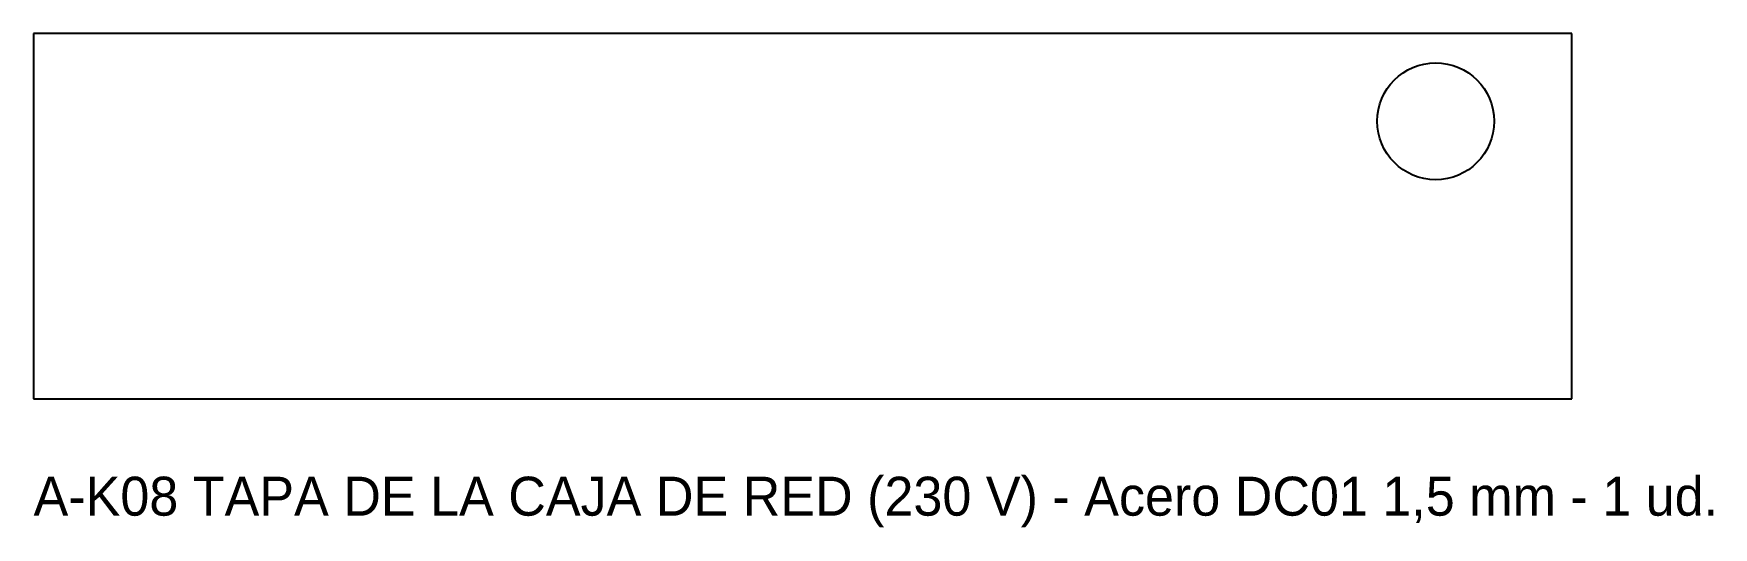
# Model space of a CAD drawing. Header units: millimetres. Extents: x -78 to 95, y -32 to 19.
import ezdxf

# ---------------------------------------------------------------- set-up
doc = ezdxf.new("R2010")
doc.units = ezdxf.units.MM
doc.layers.add('CORTE', color=7, linetype='CONTINUOUS')
doc.layers.add('TEXTO', color=3, linetype='CONTINUOUS')

msp = doc.modelspace()

# ---------------------------------------------------------------- linework, layer by layer
at = {"layer": 'CORTE'}
for p, q in [((-77.74, 18.94), (-77.74, -18.56)), ((80.26, 18.94), (-77.74, 18.94)), ((80.26, -18.56), (80.26, 18.94)), ((-77.74, -18.56), (80.26, -18.56))]:
    msp.add_line(p, q, dxfattribs=at)
msp.add_circle((66.26, 9.94), 6, dxfattribs=at)

# ---------------------------------------------------------------- texts
at = {"layer": 'TEXTO'}
msp.add_text('A-K08 TAPA DE LA CAJA DE RED (230 V) - Acero DC01 1,5 mm - 1 ud.', height=4, dxfattribs=at).set_placement((-77.74, -30.56))

doc.saveas('drawing.dxf')
